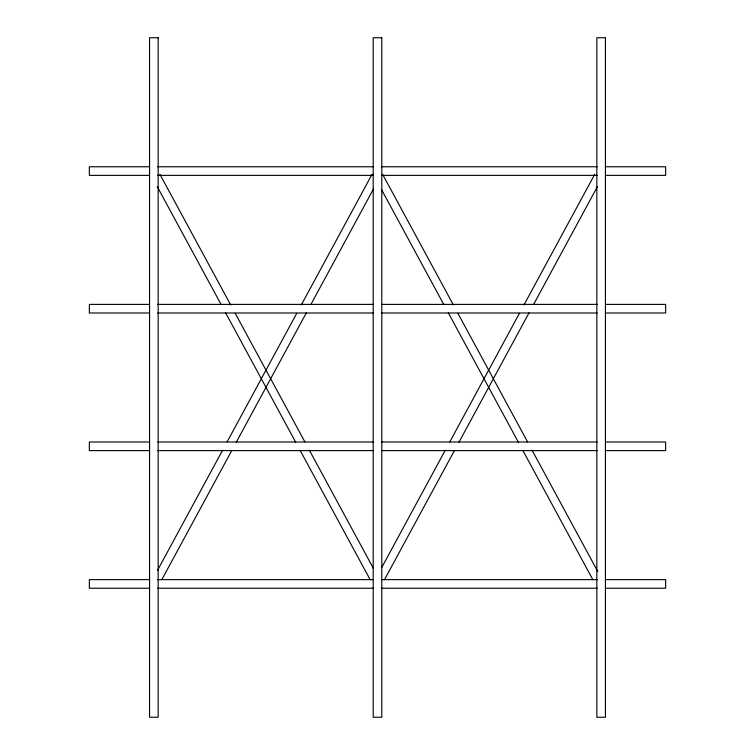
<?xml version="1.0" encoding="UTF-8"?>
<svg xmlns="http://www.w3.org/2000/svg" width="755" height="755" viewBox="0 0 755 755"><rect width="100%" height="100%" fill="white"/><g stroke="black" fill="none" stroke-linecap="round" stroke-linejoin="round"><path stroke-width="1.13" d="M157.427 570.506L222.602 450.188M227.104 441.892L296.772 313.278M301.273 304.973L372.064 174.282M161.74 579.793L231.804 450.461M236.287 442.185L306.351 312.853M310.834 304.576L373.612 188.693M381.803 567.401L445.29 450.188M449.791 441.892L519.459 313.278M523.951 304.973L594.751 174.282M384.427 579.793L454.491 450.461M458.974 442.185L529.038 312.853M533.521 304.576L597.413 186.617M149.462 166.77L89.354 166.77L89.354 175.368L149.462 175.368M157.71 166.77L373.376 166.77M381.624 166.77L597.29 166.77M605.538 166.77L665.646 166.77L665.646 175.368L605.538 175.368M157.71 175.368L373.376 175.368M381.624 175.368L597.29 175.368M149.462 304.388L89.354 304.388L89.354 312.995L149.462 312.995M157.71 304.388L373.376 304.388M381.624 304.388L597.29 304.388M605.538 304.388L665.646 304.388L665.646 312.995L605.538 312.995M157.71 312.995L373.376 312.995M381.624 312.995L597.29 312.995M149.462 442.005L89.354 442.005L89.354 450.612L149.462 450.612M157.71 442.005L373.376 442.005M381.624 442.005L597.29 442.005M605.538 442.005L665.646 442.005L665.646 450.612L605.538 450.612M157.71 450.612L373.376 450.612M381.624 450.612L597.29 450.612M149.462 579.632L89.354 579.632L89.354 588.23L149.462 588.23M157.71 579.632L373.376 579.632M381.624 579.632L597.29 579.632M605.538 579.632L665.646 579.632L665.646 588.23L605.538 588.23M157.71 588.23L373.376 588.23M381.624 588.23L597.29 588.23M382.587 174.282L453.387 304.973M457.879 313.278L527.556 441.892M532.048 450.188L597.79 571.544M381.605 189.722L443.817 304.576M448.31 312.853L518.364 442.185M522.847 450.461L592.911 579.793M159.9 174.282L230.7 304.973M235.192 313.278L304.869 441.892M309.361 450.188L373.414 568.44M157.238 186.617L221.139 304.576M225.622 312.853L295.677 442.185M300.169 450.461L370.224 579.793M158.163 37.75L149.565 37.75L149.565 717.25L158.163 717.25L158.163 37.75M381.803 37.75L373.197 37.75L373.197 717.25L381.803 717.25L381.803 37.75M605.434 37.75L596.837 37.75L596.837 717.25L605.434 717.25L605.434 37.75"/></g></svg>
